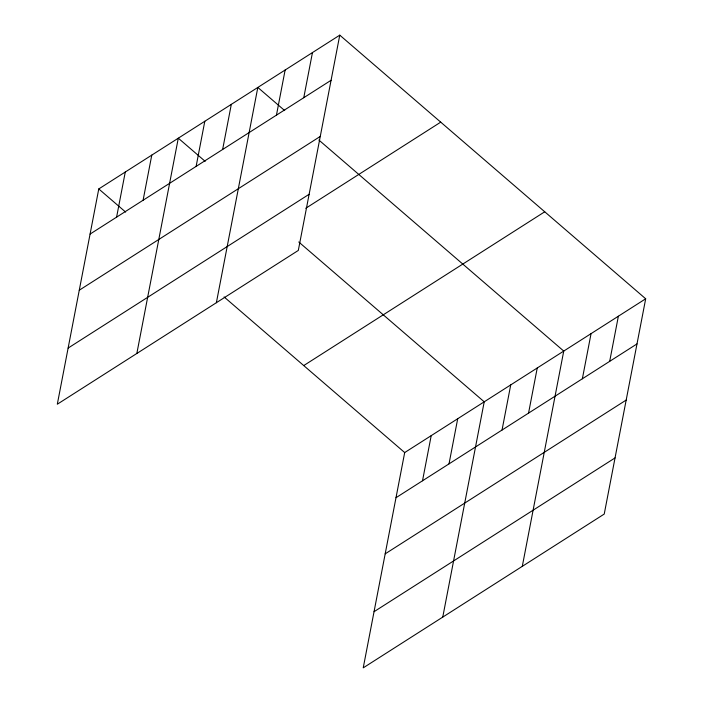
<?xml version="1.0" encoding="UTF-8"?>
<svg xmlns="http://www.w3.org/2000/svg" width="703" height="703" viewBox="0 0 703 703"><rect width="100%" height="100%" fill="white"/><g stroke="black" fill="none" stroke-linecap="round" stroke-linejoin="round"><path stroke-width="1.05" d="M339.769 35.15L98.772 188.94L57.312 404.216L298.309 250.435L339.769 35.15L645.688 298.784L604.229 514.06L363.231 667.85L404.691 452.565L645.688 298.784M116.593 217.157L125.283 172.015M143.096 200.241L151.786 155.099M136.839 353.468L178.298 138.183L205.162 161.339M196.119 166.409L204.81 121.267M222.631 149.484L231.322 104.352M216.375 302.721L257.825 87.436L284.697 110.591M276.446 115.143L285.137 70.01M303.766 97.717L312.457 52.576M422.512 480.79L431.203 435.649M449.015 463.875L457.706 418.733M442.758 617.102L484.218 401.817L298.757 241.99M502.039 430.034L510.73 384.901M528.551 413.118L537.241 367.985M522.294 566.354L563.744 351.069L318.89 140.055M582.365 378.776L591.056 333.644M609.686 361.351L618.376 316.209M90.081 234.073L331.078 80.283M79.263 290.216L320.26 136.435M68.129 348.073L309.127 194.283M305.761 208.273L440.719 122.146M303.74 365.569L544.737 211.788M396 497.706L636.997 343.916M385.182 553.85L626.18 400.069M374.049 611.698L615.046 457.917M98.772 188.94L125.635 212.086M224.099 296.947L404.691 452.565"/></g></svg>
